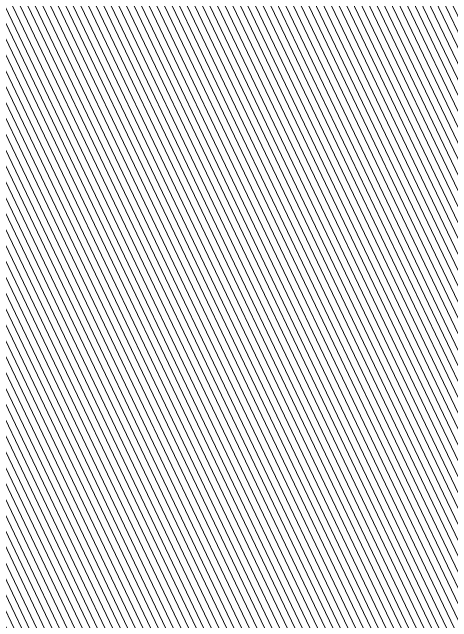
# Model space of a CAD drawing. Header units: metres. Extents: x 679304 to 680626, y 2747329 to 2750056.
# Drawn here: x 679431.641 to 679433.169, y 2747440.488 to 2747442.606 of the extents above; entities that cross this region are included whole.
import ezdxf

# ---------------------------------------------------------------- set-up
doc = ezdxf.new("R2010")
doc.units = ezdxf.units.M
doc.layers.add('3-TR terra compactada', color=45, linetype='Continuous', lineweight=0)

# ---------------------------------------------------------------- blocks, each defined once
blk = doc.blocks.new('View P1')
at = {"layer": '3-TR terra compactada'}
h = blk.add_hatch(dxfattribs=at)
h.set_pattern_fill('LINE', color=256, scale=0.0075, angle=-115.5575462493455, style=0)
h.set_pattern_definition([(3.663787885e-05, (-26.97329562623054, -17.13623808929696), (-1.52269416e-08, 0.0238124999999951), [])])
h.paths.add_polyline_path([(34.41064929263666, 6.984919e-10), (34.41064929263666, 7.090219076024368), (29.92329468252137, 7.011460061883553), (29.92329468298704, 6.260207292158156), (27.12664042413235, 6.260207292158156), (27.12664042413235, 5.60941800288856), (21.65944042569027, 5.60941800312139), (21.65944042569027, 4.958628713386133), (16.19224042538553, 4.958628713851794), (16.19224042538553, 4.386846190784126), (10.06946854665875, 4.386846198001876), (10.06946854665875, 4.736846192041411), (10.72050920827314, 4.736846190877258), (10.72050921013579, 5.583192354766651), (10.46590279601514, 5.58319235430099), (3.171591598540544, 3.266520275967195), (3.171591598540544, 2.633998685283586), (2.220548637211322, 2.633998685050755), (2.220548637211322, 3.232379126129671), (2.219900731928646, 3.162678002379834), (1.845596873201429, 3.162678002147004), (-1.3969839e-09, 3.198383478680625), (0, 0)])

msp = doc.modelspace()

# ---------------------------------------------------------------- block references
at = {"rotation": 115.5575828872244}
msp.add_blockref('View P1', (679451.7259588618, 2747414.495475429), dxfattribs=at)

doc.saveas('drawing.dxf')
